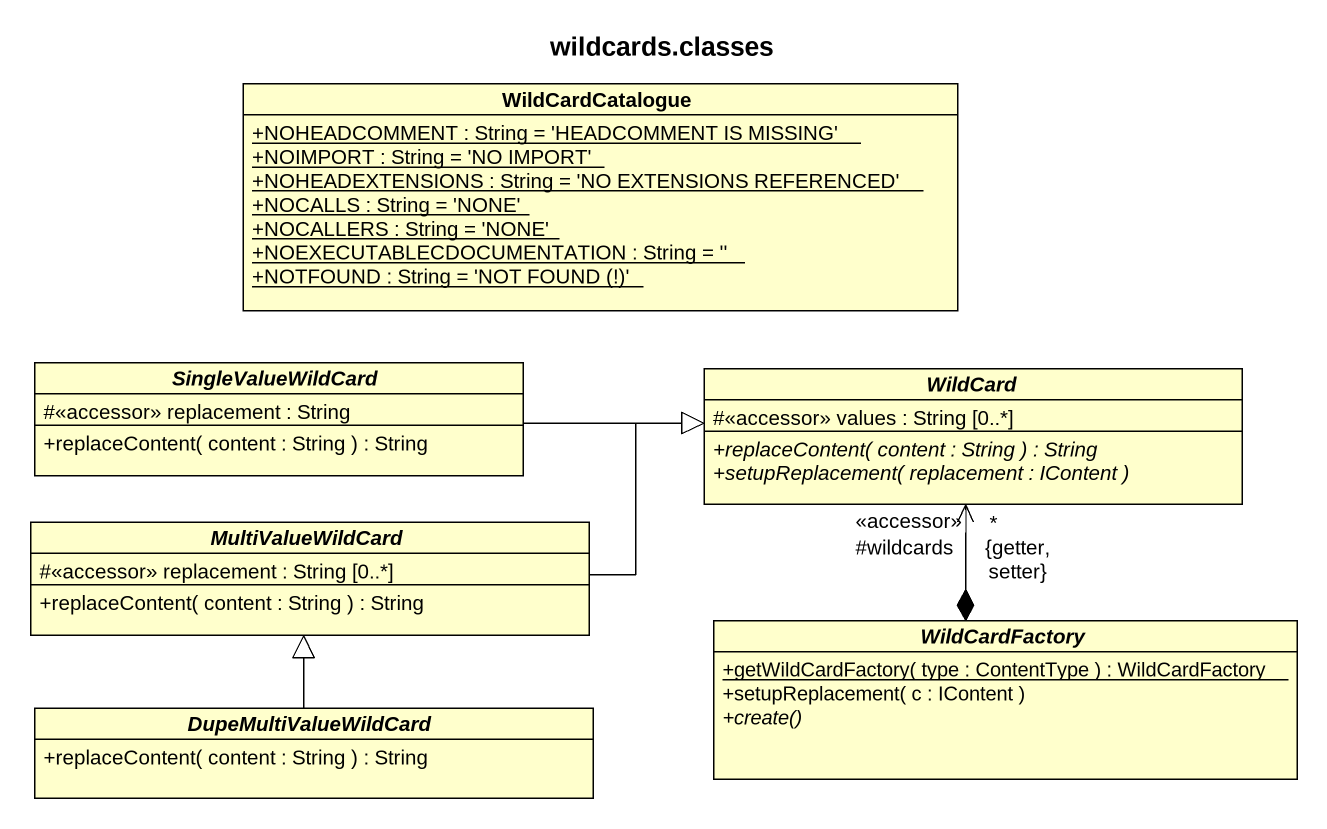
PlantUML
@startuml
title wildcards.classes
hide circle
hide empty members
skinparam classAttributeIconSize 0
class WildCardCatalogue {
  {static} +NOHEADCOMMENT : String = 'HEADCOMMENT IS MISSING'
  {static} +NOIMPORT : String = 'NO IMPORT'
  {static} +NOHEADEXTENSIONS : String = 'NO EXTENSIONS REFERENCED'
  {static} +NOCALLS : String = 'NONE'
  {static} +NOCALLERS : String = 'NONE'
  {static} +NOEXECUTABLECDOCUMENTATION : String = ''
  {static} {field} +NOTFOUND : String = 'NOT FOUND (!)'
}
abstract class SingleValueWildCard {
  #<<accessor>> replacement : String
  +replaceContent( content : String ) : String
}
abstract class WildCard {
  #<<accessor>> values : String [0..*]
  {abstract} +replaceContent( content : String ) : String
  {abstract} +setupReplacement( replacement : IContent )
}
abstract class MultiValueWildCard {
  #<<accessor>> replacement : String [0..*]
  +replaceContent( content : String ) : String
}
abstract class WildCardFactory {
  {static} +getWildCardFactory( type : ContentType ) : WildCardFactory
  +setupReplacement( c : IContent )
  {abstract} +create()
}
abstract class DupeMultiValueWildCard {
  +replaceContent( content : String ) : String
}
SingleValueWildCard -right-|> WildCard
MultiValueWildCard -right-|> WildCard
WildCardFactory *-up-> "#wildcards\n*\n<<accessor>>\n{getter, setter}" WildCard
DupeMultiValueWildCard -up-|> MultiValueWildCard
@enduml
